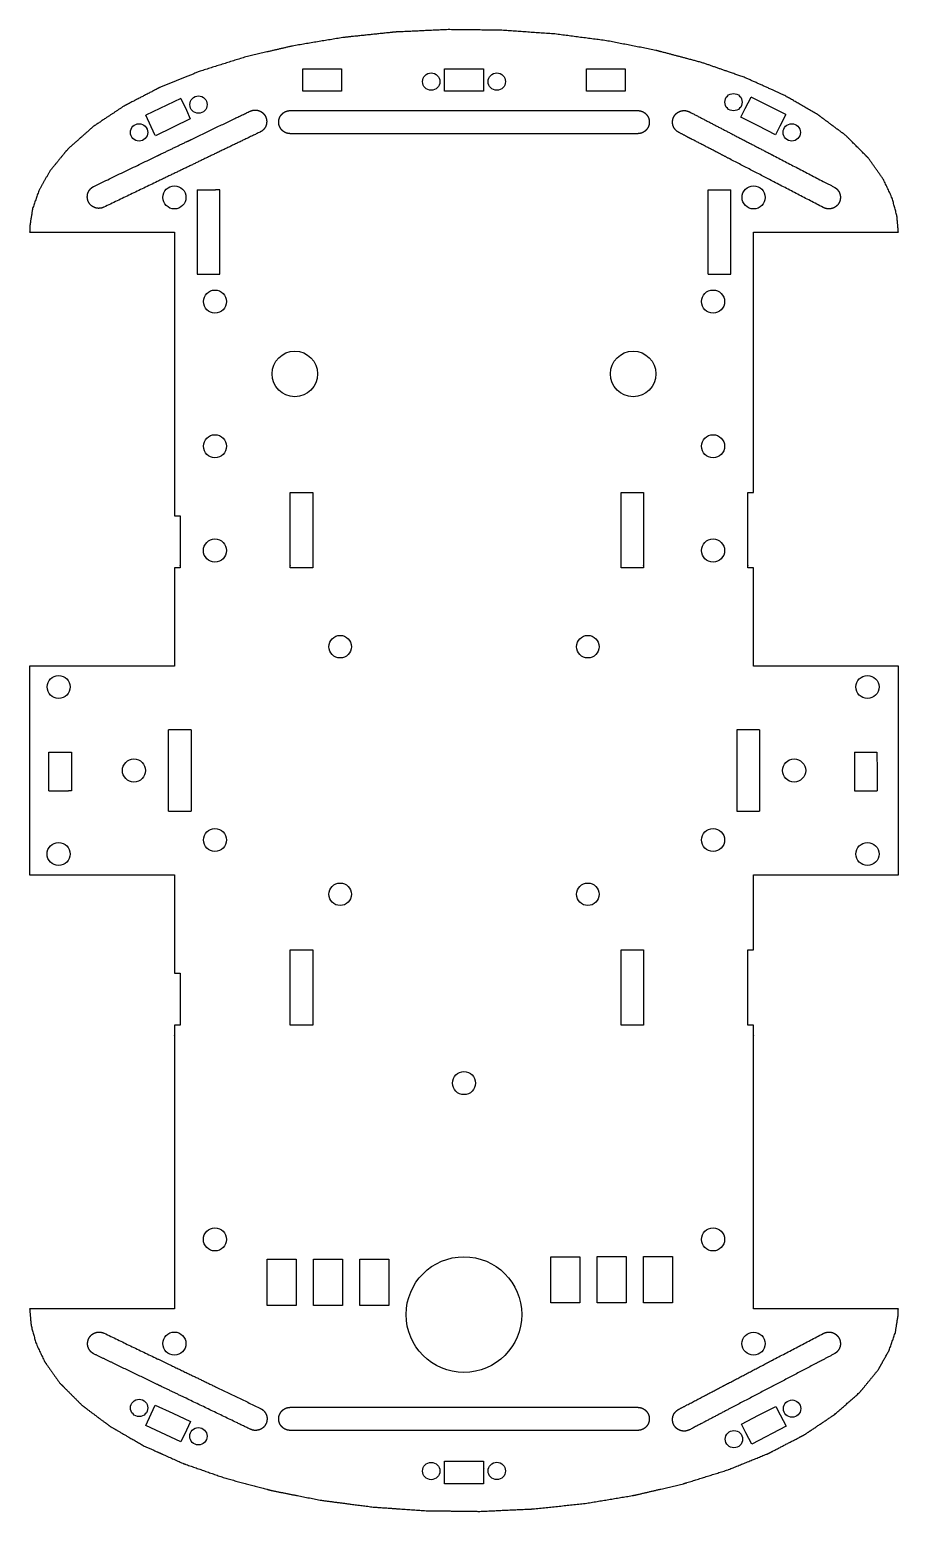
# Model space of a CAD drawing. Header units: millimetres. Extents: x 44 to 661, y -153 to 247.
# Drawn here: x 507.1 to 661.4, y -16.2 to 247.1 of the extents above; entities that cross this region are included whole.
import ezdxf

# ---------------------------------------------------------------- set-up
doc = ezdxf.new("R2010")
doc.units = ezdxf.units.MM
for name, color, linetype, plot in [('furos', 7, 'Continuous', False), ('parte inferioro', 7, 'Continuous', False), ('parte superior', 7, 'Continuous', False)]:
    doc.layers.add(name, color=color, linetype=linetype, plot=plot)

msp = doc.modelspace()

# ---------------------------------------------------------------- linework, layer by layer
for p, q in [((555.6, 240.15), (562.48, 240.15)), ((562.48, 240.15), (562.48, 239.59)), ((580.79, 240.15), (587.67, 240.15)), ((587.67, 240.15), (587.67, 239.59)), ((605.98, 240.15), (612.86, 240.15)), ((612.86, 240.15), (612.86, 239.59)), ((533.93, 234.87), (527.71, 231.92)), ((641.37, 232), (635.24, 235.13)), ((536.85, 218.62), (540.09, 218.62)), ((540.85, 218.62), (540.09, 218.62)), ((540.85, 203.64), (540.85, 218.62)), ((627.62, 203.64), (627.62, 218.62)), ((627.62, 218.62), (628.38, 218.62)), ((628.38, 218.62), (631.62, 218.62)), ((536.85, 203.64), (540.85, 203.64)), ((627.62, 203.64), (631.62, 203.64)), ((553.37, 164.84), (557.37, 164.84)), ((557.37, 164.84), (557.37, 151.46)), ((612.12, 151.46), (612.12, 164.84)), ((616.12, 151.46), (612.12, 151.46)), ((535.77, 122.66), (531.77, 122.66)), ((636.69, 122.66), (632.69, 122.66)), ((632.69, 122.66), (632.69, 108.26)), ((510.5, 118.73), (513.9, 118.73)), ((510.5, 118.73), (514.5, 118.73)), ((514.5, 118.73), (514.5, 111.85)), ((653.58, 118.73), (653.58, 111.85)), ((653.58, 118.73), (657.58, 118.73)), ((510.5, 111.85), (513.95, 111.85)), ((514.5, 111.85), (513.95, 111.85)), ((653.58, 111.85), (657.62, 111.85)), ((531.77, 108.26), (535.77, 108.26)), ((632.69, 108.26), (636.69, 108.26)), ((553.37, 83.57), (557.37, 83.57)), ((557.37, 83.57), (557.37, 70.2)), ((612.12, 70.2), (612.12, 83.57)), ((616.12, 70.2), (612.12, 70.2)), ((533.95, -3.85), (527.71, -0.94)), ((641.45, -1.08), (635.35, -4.26)), ((587.67, -11.3), (580.79, -11.3))]:
    msp.add_line(p, q)
at = {"layer": 'furos', "color": 1}
for centre, radius in [((578.4, 237.87), 1.54), ((590.06, 237.87), 1.54), ((537.07, 233.78), 1.54), ((632.1, 234.22), 1.54), ((526.51, 228.84), 1.54), ((642.45, 228.85), 1.54), ((532.8, 217.3), 2.05), ((635.67, 217.3), 2.05), ((540, 198.78), 2.05), ((628.47, 198.79), 2.05), ((554.18, 185.93), 4.05), ((614.28, 185.93), 4.05), ((540, 173.07), 2.05), ((628.47, 173.07), 2.05), ((539.99, 154.55), 2.05), ((628.47, 154.55), 2.05), ((512.23, 130.3), 2.05), ((655.9, 130.3), 2.05), ((525.6, 115.46), 2.05), ((642.87, 115.46), 2.05), ((540, 103.11), 2.05), ((628.47, 103.11), 2.05), ((512.22, 100.62), 2.05), ((655.9, 100.62), 2.05), ((584.23, 59.91), 2.05), ((539.99, 32.14), 2.05), ((628.47, 32.14), 2.05), ((532.79, 13.62), 2.05), ((635.66, 13.61), 2.05), ((526.53, 2.2), 1.54), ((642.51, 2.06), 1.54), ((537.05, -2.85), 1.54), ((632.18, -3.36), 1.54), ((578.4, -9.02), 1.54), ((590.06, -9.01), 1.54)]:
    msp.add_circle(centre, radius, dxfattribs=at)
at = {"layer": 'parte inferioro'}
for p, q in [((555.6, 237.87), (555.6, 240.15)), ((580.79, 237.87), (580.79, 240.15)), ((605.98, 237.87), (605.98, 240.15)), ((555.6, 236.15), (555.6, 237.87)), ((562.48, 239.59), (562.48, 237.87)), ((562.48, 237.87), (562.48, 236.2)), ((580.79, 236.15), (580.79, 237.87)), ((587.67, 239.59), (587.67, 237.87)), ((587.67, 237.87), (587.67, 236.2)), ((605.98, 236.15), (605.98, 237.87)), ((612.86, 239.59), (612.86, 237.87)), ((612.86, 237.87), (612.86, 236.2)), ((533.93, 234.87), (534.91, 232.77)), ((559.04, 236.15), (555.6, 236.15)), ((562.48, 236.2), (559.04, 236.15)), ((584.23, 236.15), (580.79, 236.15)), ((587.67, 236.2), (584.23, 236.15)), ((609.42, 236.15), (605.98, 236.15)), ((609.42, 236.15), (605.98, 236.15)), ((612.86, 236.2), (609.42, 236.15)), ((612.86, 236.2), (609.42, 236.15)), ((634.2, 233.1), (635.24, 235.13)), ((528.67, 229.86), (527.71, 231.92)), ((534.91, 232.77), (535.62, 231.25)), ((633.42, 231.56), (634.2, 233.1)), ((641.37, 232), (640.34, 229.97)), ((529.4, 228.3), (528.67, 229.86)), ((535.62, 231.25), (529.42, 228.25)), ((636.49, 230), (633.42, 231.56)), ((639.56, 228.44), (636.49, 230)), ((640.34, 229.97), (639.56, 228.44)), ((510.5, 115.29), (510.5, 118.73)), ((657.58, 118.73), (657.62, 115.29)), ((510.5, 111.85), (510.5, 115.29)), ((657.62, 115.29), (657.62, 111.85)), ((528.67, 1.13), (529.4, 2.69)), ((529.4, 2.69), (532.52, 1.23)), ((527.71, -0.94), (528.67, 1.13)), ((532.52, 1.23), (535.64, -0.22)), ((633.5, -0.72), (636.55, 0.88)), ((636.55, 0.88), (639.6, 2.47)), ((639.6, 2.47), (640.4, 0.94)), ((640.4, 0.94), (641.45, -1.08)), ((534.91, -1.78), (533.95, -3.85)), ((535.64, -0.22), (534.91, -1.78)), ((634.29, -2.24), (633.5, -0.72)), ((635.35, -4.26), (634.29, -2.24)), ((580.79, -9.02), (580.79, -7.3)), ((580.79, -7.3), (584.23, -7.3)), ((584.23, -7.3), (587.67, -7.3)), ((587.67, -7.3), (587.67, -9.02)), ((580.79, -11.3), (580.79, -9.02)), ((587.67, -9.02), (587.67, -11.3))]:
    msp.add_line(p, q, dxfattribs=at)
at = {"layer": 'parte inferioro', "color": 1}
msp.add_line((587.89, -8.63), (587.89, -8.63), dxfattribs=at)
at = {"layer": 'parte inferioro'}
for centre, radius in [((562.23, 137.46), 2), ((606.23, 137.46), 2), ((562.23, 93.46), 2), ((606.23, 93.46), 2), ((584.22, 18.78), 10.27)]:
    msp.add_circle(centre, radius, dxfattribs=at)
at = {"layer": 'parte inferioro', "color": 7, "linetype": 'Continuous'}
for points in [[(562.69, 245.7), (553.74, 244.2)], [(564.17, 245.86), (562.69, 245.7)], [(571.36, 246.61), (564.17, 245.86)], [(571.97, 246.68), (571.36, 246.61)], [(572.9, 246.72), (571.97, 246.68)], [(581.4, 247.11), (572.9, 246.72)], [(581.44, 247.11), (581.4, 247.11)], [(590.95, 247), (581.44, 247.11)], [(595.55, 246.67), (590.95, 247)], [(600.36, 246.34), (595.55, 246.67)], [(609.52, 245.14), (600.36, 246.34)], [(618.3, 243.43), (609.52, 245.14)], [(549.22, 243.14), (545.25, 242.2)], [(553.74, 244.2), (549.22, 243.14)], [(619.21, 243.19), (618.3, 243.43)], [(623.84, 241.96), (619.21, 243.19)], [(537.35, 239.72), (534.87, 238.72)], [(545.25, 242.2), (537.35, 239.72)], [(626.56, 241.23), (623.84, 241.96)], [(631.21, 239.61), (626.56, 241.23)], [(634.17, 238.57), (631.21, 239.61)], [(534.87, 238.72), (530.16, 236.81)], [(639.01, 236.4), (634.17, 238.57)], [(529.72, 236.58), (524.6, 233.93)], [(530.16, 236.81), (529.72, 236.58)], [(641.03, 235.49), (639.01, 236.4)], [(643.75, 233.93), (641.03, 235.49)], [(523.8, 233.51), (520.53, 231.33)], [(524.6, 233.93), (523.8, 233.51)], [(543.55, 231.33), (546.24, 232.62)], [(546.24, 232.62), (546.56, 232.74)], [(546.56, 232.74), (546.89, 232.81)], [(546.89, 232.81), (547.23, 232.82)], [(547.23, 232.82), (547.57, 232.78)], [(547.57, 232.78), (547.89, 232.68)], [(547.89, 232.68), (548.2, 232.53)], [(548.2, 232.53), (548.47, 232.33)], [(548.47, 232.33), (548.71, 232.09)], [(548.71, 232.09), (548.91, 231.81)], [(548.91, 231.81), (549.05, 231.5)], [(551.49, 231.5), (551.65, 231.8)], [(551.65, 231.8), (551.86, 232.07)], [(551.86, 232.07), (552.11, 232.3)], [(552.11, 232.3), (552.39, 232.48)], [(552.39, 232.48), (552.7, 232.62)], [(552.7, 232.62), (553.03, 232.7)], [(553.03, 232.7), (553.37, 232.73)], [(615.09, 232.73), (615.43, 232.7)], [(615.43, 232.7), (615.76, 232.62)], [(615.76, 232.62), (616.07, 232.48)], [(616.07, 232.48), (616.36, 232.3)], [(616.36, 232.3), (616.61, 232.07)], [(616.61, 232.07), (616.81, 231.8)], [(616.81, 231.8), (616.98, 231.5)], [(621.42, 231.47), (621.58, 231.77)], [(621.58, 231.77), (621.78, 232.04)], [(621.78, 232.04), (622.03, 232.28)], [(622.03, 232.28), (622.31, 232.47)], [(622.31, 232.47), (622.62, 232.61)], [(622.62, 232.61), (622.95, 232.7)], [(622.95, 232.7), (623.29, 232.73)], [(623.29, 232.73), (623.63, 232.71)], [(623.63, 232.71), (623.84, 232.66)], [(623.84, 232.66), (623.96, 232.63)], [(623.96, 232.63), (624.27, 232.5)], [(624.27, 232.5), (626.53, 231.33)], [(647.02, 232.05), (643.75, 233.93)], [(647.99, 231.33), (647.02, 232.05)], [(518.36, 229.87), (517.34, 228.97)], [(520.53, 231.33), (518.36, 229.87)], [(535.82, 227.6), (543.55, 231.33)], [(548.32, 229.08), (548.02, 228.91)], [(548.58, 229.3), (548.32, 229.08)], [(548.8, 229.56), (548.58, 229.3)], [(548.98, 229.85), (548.8, 229.56)], [(549.1, 230.17), (548.98, 229.85)], [(549.05, 231.5), (549.1, 231.33)], [(549.1, 231.33), (549.15, 231.18)], [(549.17, 230.5), (549.1, 230.17)], [(549.15, 231.18), (549.19, 230.84)], [(549.19, 230.84), (549.17, 230.5)], [(551.32, 230.84), (551.37, 231.18)], [(551.32, 230.5), (551.32, 230.84)], [(551.37, 230.17), (551.32, 230.5)], [(551.37, 231.18), (551.43, 231.33)], [(551.49, 229.85), (551.37, 230.17)], [(551.43, 231.33), (551.49, 231.5)], [(551.65, 229.55), (551.49, 229.85)], [(551.86, 229.28), (551.65, 229.55)], [(552.11, 229.05), (551.86, 229.28)], [(616.61, 229.28), (616.36, 229.05)], [(616.81, 229.55), (616.61, 229.28)], [(616.98, 229.85), (616.81, 229.55)], [(616.98, 231.5), (617.04, 231.33)], [(617.09, 230.17), (616.98, 229.85)], [(617.04, 231.33), (617.09, 231.18)], [(617.09, 231.18), (617.14, 230.84)], [(617.14, 230.5), (617.09, 230.17)], [(617.14, 230.84), (617.14, 230.5)], [(621.27, 230.81), (621.32, 231.15)], [(621.27, 230.47), (621.27, 230.81)], [(621.34, 230.14), (621.27, 230.47)], [(621.32, 231.15), (621.38, 231.33)], [(621.45, 229.82), (621.34, 230.14)], [(621.38, 231.33), (621.42, 231.47)], [(621.62, 229.52), (621.45, 229.82)], [(621.83, 229.26), (621.62, 229.52)], [(622.08, 229.03), (621.83, 229.26)], [(626.53, 231.33), (631.21, 228.89)], [(648.01, 231.31), (647.99, 231.33)], [(652.06, 228.28), (648.01, 231.31)], [(515.79, 227.6), (513.92, 225.95)], [(517.34, 228.97), (515.79, 227.6)], [(530.44, 225.02), (534.87, 227.15)], [(534.87, 227.15), (535.82, 227.6)], [(545.31, 227.6), (539.93, 225.02)], [(548.02, 228.91), (545.31, 227.6)], [(552.39, 228.86), (552.11, 229.05)], [(552.7, 228.73), (552.39, 228.86)], [(553.03, 228.64), (552.7, 228.73)], [(553.37, 228.62), (553.03, 228.64)], [(615.43, 228.64), (615.09, 228.62)], [(615.76, 228.73), (615.43, 228.64)], [(616.07, 228.86), (615.76, 228.73)], [(616.36, 229.05), (616.07, 228.86)], [(622.37, 228.85), (622.08, 229.03)], [(623.84, 228.09), (622.37, 228.85)], [(624.77, 227.6), (623.84, 228.09)], [(629.74, 225.02), (624.77, 227.6)], [(631.21, 228.89), (633.68, 227.6)], [(633.68, 227.6), (638.66, 225.02)], [(652.74, 227.6), (652.06, 228.28)], [(655.32, 225.02), (652.74, 227.6)], [(513.15, 225.02), (510.65, 221.96)], [(513.92, 225.95), (513.15, 225.02)], [(518.48, 219.26), (529.72, 224.67)], [(529.72, 224.67), (530.44, 225.02)], [(539.93, 225.02), (534.87, 222.58)], [(631.21, 224.25), (629.74, 225.02)], [(639.01, 220.2), (631.21, 224.25)], [(638.66, 225.02), (639.01, 224.84)], [(639.01, 224.84), (648.01, 220.15)], [(656.07, 224.26), (655.32, 225.02)], [(658.73, 220.49), (656.07, 224.26)], [(510.65, 221.96), (508.7, 218.47)], [(534.87, 222.58), (529.72, 220.1)], [(517.53, 218.32), (517.71, 218.61)], [(517.71, 218.61), (517.93, 218.87)], [(517.93, 218.87), (518.19, 219.09)], [(518.19, 219.09), (518.48, 219.26)], [(529.72, 220.1), (520.26, 215.55)], [(648.01, 215.52), (639.01, 220.2)], [(648.01, 220.15), (649.99, 219.13)], [(649.99, 219.13), (650.28, 218.94)], [(650.28, 218.94), (650.53, 218.72)], [(650.53, 218.72), (650.74, 218.45)], [(660.29, 217.16), (658.73, 220.49)], [(508.7, 218.47), (507.6, 215.31)], [(517.32, 217.33), (517.33, 217.67)], [(517.34, 217.13), (517.32, 217.33)], [(517.33, 217.67), (517.34, 217.71)], [(517.34, 217.71), (517.4, 218)], [(517.36, 216.99), (517.34, 217.13)], [(517.45, 216.67), (517.36, 216.99)], [(517.4, 218), (517.53, 218.32)], [(517.6, 216.36), (517.45, 216.67)], [(517.79, 216.08), (517.6, 216.36)], [(518.03, 215.84), (517.79, 216.08)], [(650.58, 215.93), (650.33, 215.7)], [(650.78, 216.2), (650.58, 215.93)], [(650.74, 218.45), (650.91, 218.16)], [(650.94, 216.51), (650.78, 216.2)], [(650.91, 218.16), (651.02, 217.84)], [(651.04, 216.83), (650.94, 216.51)], [(651.02, 217.84), (651.09, 217.5)], [(651.09, 217.16), (651.04, 216.83)], [(651.09, 217.5), (651.09, 217.16)], [(661.12, 214.08), (660.29, 217.16)], [(507.6, 215.31), (507.18, 212.67)], [(518.31, 215.64), (518.03, 215.84)], [(518.61, 215.49), (518.31, 215.64)], [(518.94, 215.39), (518.61, 215.49)], [(519.27, 215.35), (518.94, 215.39)], [(519.61, 215.36), (519.27, 215.35)], [(519.95, 215.43), (519.61, 215.36)], [(520.26, 215.55), (519.95, 215.43)], [(648.09, 215.47), (648.01, 215.52)], [(648.4, 215.34), (648.09, 215.47)], [(648.73, 215.27), (648.4, 215.34)], [(649.07, 215.24), (648.73, 215.27)], [(649.41, 215.28), (649.07, 215.24)], [(649.74, 215.37), (649.41, 215.28)], [(650.05, 215.51), (649.74, 215.37)], [(650.33, 215.7), (650.05, 215.51)], [(661.25, 212.67), (661.12, 214.08)], [(507.12, 212.32), (507.08, 211.13)], [(507.18, 212.67), (507.12, 212.32)], [(661.38, 211.13), (661.25, 212.67)], [(553.37, 164.84), (557.37, 164.84)], [(612.12, 164.84), (616.12, 164.84)], [(634.64, 164.84), (635.67, 164.84)], [(532.8, 160.72), (533.82, 160.72)], [(533.82, 151.46), (532.8, 151.46)], [(557.37, 151.46), (553.37, 151.46)], [(616.12, 151.46), (612.12, 151.46)], [(635.67, 151.46), (634.64, 151.46)], [(553.37, 70.2), (553.37, 83.57)], [(553.37, 83.57), (557.37, 83.57)], [(612.12, 83.57), (616.12, 83.57)], [(616.12, 83.57), (616.12, 70.2)], [(634.64, 70.2), (634.64, 83.57)], [(634.64, 83.57), (635.67, 83.57)], [(532.8, 79.45), (533.82, 79.45)], [(533.82, 79.45), (533.82, 70.2)], [(533.82, 70.2), (532.8, 70.2)], [(557.37, 70.2), (553.37, 70.2)], [(616.12, 70.2), (612.12, 70.2)], [(635.67, 70.2), (634.64, 70.2)], [(599.66, 20.84), (599.66, 29.05)], [(599.66, 29.05), (604.8, 29.05)], [(604.8, 29.05), (604.8, 20.84)], [(607.89, 29.09), (613.03, 29.09)], [(607.89, 20.86), (607.89, 29.09)], [(613.03, 29.09), (613.03, 20.86)], [(616.12, 20.86), (616.12, 29.09)], [(621.26, 29.09), (621.26, 20.86)], [(549.25, 20.4), (549.25, 28.63)], [(549.25, 28.63), (554.4, 28.63)], [(554.4, 28.63), (554.4, 20.4)], [(557.48, 20.4), (557.48, 28.63)], [(557.48, 28.63), (562.63, 28.63)], [(562.63, 28.63), (562.63, 20.4)], [(565.71, 20.4), (565.71, 28.63)], [(565.71, 28.63), (570.86, 28.63)], [(570.86, 28.63), (570.86, 20.4)], [(507.08, 19.79), (507.23, 18.04)], [(554.4, 20.4), (549.25, 20.4)], [(562.63, 20.4), (557.48, 20.4)], [(570.86, 20.4), (565.71, 20.4)], [(604.8, 20.84), (599.66, 20.84)], [(613.03, 20.86), (607.89, 20.86)], [(661.25, 18.04), (661.34, 18.6)], [(661.34, 18.6), (661.38, 19.79)], [(507.23, 18.04), (507.34, 16.84)], [(507.34, 16.84), (508.17, 13.76)], [(660.86, 15.61), (661.25, 18.04)], [(508.17, 13.76), (509.73, 10.42)], [(517.37, 13.69), (517.41, 14.03)], [(517.38, 13.35), (517.37, 13.69)], [(517.45, 13.02), (517.38, 13.35)], [(517.41, 14.03), (517.5, 14.35)], [(517.5, 14.35), (517.65, 14.66)], [(517.65, 14.66), (517.84, 14.94)], [(517.84, 14.94), (518.08, 15.18)], [(518.08, 15.18), (518.36, 15.38)], [(518.36, 15.38), (518.66, 15.53)], [(518.66, 15.53), (518.99, 15.63)], [(518.99, 15.63), (519.33, 15.67)], [(519.33, 15.67), (519.66, 15.66)], [(519.66, 15.66), (520, 15.59)], [(520, 15.59), (520.31, 15.47)], [(520.31, 15.47), (529.72, 10.94)], [(639.01, 10.68), (648.01, 15.4)], [(648.01, 15.4), (648.08, 15.44)], [(648.08, 15.44), (648.4, 15.57)], [(648.4, 15.57), (648.73, 15.65)], [(648.73, 15.65), (649.06, 15.67)], [(649.06, 15.67), (649.4, 15.64)], [(649.4, 15.64), (649.73, 15.56)], [(649.73, 15.56), (650.04, 15.41)], [(650.04, 15.41), (650.32, 15.23)], [(650.32, 15.23), (650.57, 14.99)], [(650.57, 14.99), (650.78, 14.72)], [(650.78, 14.72), (650.93, 14.42)], [(650.93, 14.42), (651.04, 14.1)], [(651.09, 13.42), (651.03, 13.09)], [(651.04, 14.1), (651.09, 13.76)], [(651.09, 13.76), (651.09, 13.42)], [(659.76, 12.45), (660.86, 15.61)], [(517.58, 12.7), (517.45, 13.02)], [(517.76, 12.41), (517.58, 12.7)], [(517.98, 12.15), (517.76, 12.41)], [(518.24, 11.94), (517.98, 12.15)], [(518.53, 11.76), (518.24, 11.94)], [(522.16, 10.02), (518.53, 11.76)], [(529.72, 10.94), (531.64, 10.02)], [(637.75, 10.02), (639.01, 10.68)], [(648.01, 10.75), (646.61, 10.02)], [(649.99, 11.8), (648.01, 10.75)], [(650.28, 11.98), (649.99, 11.8)], [(650.53, 12.21), (650.28, 11.98)], [(650.75, 12.47), (650.53, 12.21)], [(650.91, 12.77), (650.75, 12.47)], [(651.03, 13.09), (650.91, 12.77)], [(658.4, 10.02), (659.76, 12.45)], [(509.73, 10.42), (510.02, 10.02)], [(510.02, 10.02), (512.39, 6.66)], [(529.72, 6.38), (522.16, 10.02)], [(531.64, 10.02), (534.87, 8.47)], [(534.87, 8.47), (540.07, 5.96)], [(631.21, 6.58), (637.75, 10.02)], [(646.61, 10.02), (639.01, 6.03)], [(655.35, 5.96), (657.81, 8.96)], [(657.81, 8.96), (658.4, 10.02)], [(512.39, 6.66), (513.09, 5.96)], [(513.09, 5.96), (516.4, 2.64)], [(530.58, 5.96), (529.72, 6.38)], [(534.87, 3.9), (530.58, 5.96)], [(540.07, 5.96), (548.09, 2.1)], [(623.84, 2.71), (630.02, 5.96)], [(630.02, 5.96), (631.21, 6.58)], [(638.87, 5.96), (631.21, 1.94)], [(639.01, 6.03), (638.87, 5.96)], [(654.54, 4.97), (655.35, 5.96)], [(516.4, 2.64), (517.34, 1.93)], [(543.82, -0.41), (534.87, 3.9)], [(622.36, 1.94), (623.84, 2.71)], [(650.1, 1.05), (654.54, 4.97)], [(517.34, 1.93), (520.47, -0.41)], [(548.09, 2.1), (548.38, 1.93)], [(548.38, 1.93), (548.64, 1.71)], [(548.64, 1.71), (548.86, 1.45)], [(548.86, 1.45), (549.04, 1.16)], [(549.04, 1.16), (549.17, 0.84)], [(549.17, 0.84), (549.22, 0.58)], [(549.22, 0.58), (549.24, 0.51)], [(549.25, 0.17), (549.22, -0.09)], [(549.24, 0.51), (549.25, 0.17)], [(551.32, 0.41), (551.37, 0.75)], [(551.32, 0.07), (551.32, 0.41)], [(551.37, -0.26), (551.32, 0.07)], [(551.37, 0.75), (551.49, 1.07)], [(551.49, 1.07), (551.65, 1.37)], [(551.65, 1.37), (551.86, 1.64)], [(551.86, 1.64), (552.11, 1.87)], [(552.11, 1.87), (552.39, 2.05)], [(552.39, 2.05), (552.7, 2.19)], [(552.7, 2.19), (553.03, 2.27)], [(553.03, 2.27), (553.37, 2.3)], [(615.09, 2.3), (615.43, 2.27)], [(615.43, 2.27), (615.76, 2.19)], [(615.76, 2.19), (616.07, 2.05)], [(616.07, 2.05), (616.36, 1.87)], [(616.36, 1.87), (616.61, 1.64)], [(616.61, 1.64), (616.81, 1.37)], [(616.81, 1.37), (616.98, 1.07)], [(616.98, 1.07), (617.09, 0.75)], [(617.09, 0.75), (617.14, 0.41)], [(617.14, 0.07), (617.09, -0.26)], [(617.14, 0.41), (617.14, 0.07)], [(621.27, 0.32), (621.33, 0.65)], [(621.27, -0.02), (621.27, 0.32)], [(621.33, 0.65), (621.45, 0.97)], [(621.45, 0.97), (621.61, 1.27)], [(621.61, 1.27), (621.83, 1.53)], [(621.83, 1.53), (622.08, 1.76)], [(622.08, 1.76), (622.36, 1.94)], [(631.21, 1.94), (626.74, -0.41)], [(648.01, -0.35), (650.1, 1.05)], [(520.47, -0.41), (521.44, -1.13)], [(521.44, -1.13), (522.73, -1.87)], [(522.73, -1.87), (524.72, -3.02)], [(546.3, -1.61), (543.82, -0.41)], [(546.62, -1.73), (546.3, -1.61)], [(546.95, -1.8), (546.62, -1.73)], [(547.29, -1.81), (546.95, -1.8)], [(547.63, -1.77), (547.29, -1.81)], [(547.96, -1.67), (547.63, -1.77)], [(548.26, -1.52), (547.96, -1.67)], [(548.54, -1.32), (548.26, -1.52)], [(548.78, -1.08), (548.54, -1.32)], [(548.97, -0.8), (548.78, -1.08)], [(549.12, -0.49), (548.97, -0.8)], [(549.14, -0.41), (549.12, -0.49)], [(549.21, -0.17), (549.14, -0.41)], [(549.22, -0.09), (549.21, -0.17)], [(551.43, -0.41), (551.37, -0.26)], [(551.49, -0.58), (551.43, -0.41)], [(551.65, -0.88), (551.49, -0.58)], [(551.86, -1.15), (551.65, -0.88)], [(552.11, -1.38), (551.86, -1.15)], [(552.39, -1.56), (552.11, -1.38)], [(552.7, -1.7), (552.39, -1.56)], [(553.03, -1.78), (552.7, -1.7)], [(553.37, -1.81), (553.03, -1.78)], [(615.43, -1.78), (615.09, -1.81)], [(615.76, -1.7), (615.43, -1.78)], [(616.07, -1.56), (615.76, -1.7)], [(616.36, -1.38), (616.07, -1.56)], [(616.61, -1.15), (616.36, -1.38)], [(616.81, -0.88), (616.61, -1.15)], [(616.98, -0.58), (616.81, -0.88)], [(617.03, -0.41), (616.98, -0.58)], [(617.09, -0.26), (617.03, -0.41)], [(621.32, -0.36), (621.27, -0.02)], [(621.34, -0.41), (621.32, -0.36)], [(621.43, -0.68), (621.34, -0.41)], [(621.58, -0.98), (621.43, -0.68)], [(621.79, -1.25), (621.58, -0.98)], [(622.04, -1.49), (621.79, -1.25)], [(622.32, -1.68), (622.04, -1.49)], [(622.63, -1.82), (622.32, -1.68)], [(622.85, -1.87), (622.63, -1.82)], [(622.96, -1.9), (622.85, -1.87)], [(623.29, -1.94), (622.96, -1.9)], [(623.63, -1.91), (623.29, -1.94)], [(623.79, -1.87), (623.63, -1.91)], [(623.84, -1.86), (623.79, -1.87)], [(623.96, -1.83), (623.84, -1.86)], [(624.28, -1.7), (623.96, -1.83)], [(626.74, -0.41), (624.28, -1.7)], [(643.84, -3.02), (644.66, -2.6)], [(644.66, -2.6), (645.74, -1.87)], [(645.74, -1.87), (647.93, -0.41)], [(647.93, -0.41), (648.01, -0.35)], [(524.72, -3.02), (527.43, -4.58)], [(527.43, -4.58), (529.72, -5.6)], [(639.01, -5.53), (643.84, -3.02)], [(529.72, -5.6), (530.66, -6.03)], [(530.66, -6.03), (534.29, -7.65)], [(534.29, -7.65), (534.87, -7.86)], [(534.87, -7.86), (541.9, -10.31)], [(631.21, -8.77), (637.97, -6.03)], [(637.97, -6.03), (638.3, -5.9)], [(638.3, -5.9), (639.01, -5.53)], [(541.9, -10.31), (549.22, -12.26)], [(623.84, -11.09), (631.11, -8.81)], [(631.11, -8.81), (631.21, -8.77)], [(549.22, -12.26), (550.16, -12.51)], [(550.16, -12.51), (554.63, -13.39)], [(614.72, -13.28), (619.21, -12.23)], [(619.21, -12.23), (623.21, -11.28)], [(623.21, -11.28), (623.84, -11.09)], [(554.63, -13.39), (558.94, -14.23)], [(558.94, -14.23), (564.17, -14.91)], [(564.17, -14.91), (568.11, -15.42)], [(568.11, -15.42), (571.36, -15.65)], [(571.36, -15.65), (572.9, -15.76)], [(572.9, -15.76), (577.51, -16.08)], [(595.55, -15.8), (596.49, -15.76)], [(596.49, -15.76), (605.77, -14.78)], [(605.77, -14.78), (614.11, -13.39)], [(614.11, -13.39), (614.72, -13.28)], [(577.51, -16.08), (581.4, -16.12)], [(581.4, -16.12), (587.02, -16.19)], [(587.02, -16.19), (595.55, -15.8)]]:
    msp.add_open_spline(points, degree=1, dxfattribs=at)
for points, knots in [([(553.37, 232.73), (564.17, 232.73), (571.36, 232.73), (572.9, 232.73), (581.4, 232.73), (595.55, 232.73), (615.09, 232.73)], [0.0473476, 0.0473476, 0.1265618, 0.1792733, 0.1905895, 0.2529272, 0.3566601, 0.5, 0.5]), ([(615.09, 228.62), (595.55, 228.62), (581.4, 228.62), (572.9, 228.62), (571.36, 228.62), (564.17, 228.62), (553.37, 228.62)], [0.5473476, 0.5473476, 0.6906875, 0.7944204, 0.8567581, 0.8680743, 0.9207858, 1, 1]), ([(507.08, 211.13), (517.34, 211.13), (529.72, 211.13), (532.8, 211.13)], [0.32602685, 0.32602685, 0.33667417, 0.34951682, 0.35270984, 0.35270984]), ([(532.8, 211.13), (532.8, 201.86), (532.8, 193.64), (532.8, 182.84), (532.8, 169.98), (532.8, 160.72)], [0.35270984, 0.35270984, 0.36232127, 0.3708543, 0.38206115, 0.39540265, 0.40500853, 0.40500853]), ([(635.67, 164.84), (635.67, 169.98), (635.67, 182.84), (635.67, 193.64), (635.67, 201.86), (635.67, 211.13)], [0.06083722, 0.06083722, 0.06617383, 0.07951533, 0.09072218, 0.09925521, 0.10886664, 0.10886664]), ([(635.67, 211.13), (639.01, 211.13), (648.01, 211.13), (661.38, 211.13)], [0.10886664, 0.10886664, 0.11233356, 0.12167448, 0.13554963, 0.13554963]), ([(553.37, 151.46), (553.37, 151.98), (553.37, 160.72), (553.37, 164.84)], [0.138889, 0.138889, 0.152778, 0.3888892, 0.5, 0.5]), ([(616.12, 164.84), (616.12, 160.72), (616.12, 151.98), (616.12, 151.46)], [0, 0, 0.1111108, 0.3472218, 0.3611108, 0.3611108]), ([(634.64, 151.46), (634.64, 151.98), (634.64, 160.72), (634.64, 164.84)], [0.04589476, 0.04589476, 0.04642842, 0.05550064, 0.0597699, 0.0597699]), ([(533.82, 160.72), (533.82, 151.98), (533.82, 151.46)], [0.406075851, 0.406075851, 0.415148067, 0.41568173, 0.41568173]), ([(532.8, 151.46), (532.8, 149.92), (532.8, 146.32), (532.8, 133.98)], [0.41674905, 0.41674905, 0.41835004, 0.42208567, 0.43489349, 0.43489349]), ([(635.67, 133.98), (635.67, 146.32), (635.67, 149.92), (635.67, 151.46)], [0.026683, 0.026683, 0.03949083, 0.04322645, 0.04482744, 0.04482744]), ([(532.8, 133.98), (529.72, 133.98), (517.34, 133.98), (507.08, 133.98)], [0.43489349, 0.43489349, 0.43808652, 0.45092916, 0.46157649, 0.46157649]), ([(507.08, 133.98), (507.08, 124.72), (507.08, 119.06), (507.08, 111.86), (507.08, 107.23), (507.08, 105.69), (507.08, 96.94)], [0.46157649, 0.46157649, 0.47117821, 0.47705263, 0.48452387, 0.48932681, 0.49092779, 0.5, 0.5]), ([(661.38, 133.98), (648.01, 133.98), (639.01, 133.98), (635.67, 133.98)], [0, 0, 0.01387516, 0.02321608, 0.026683, 0.026683]), ([(661.38, 96.94), (661.38, 105.69), (661.38, 107.23), (661.38, 111.86), (661.38, 119.06), (661.38, 124.72), (661.38, 133.98)], [0.96157649, 0.96157649, 0.97064871, 0.97224969, 0.97705263, 0.98452386, 0.99039829, 1, 1]), ([(531.77, 108.26), (531.77, 111.86), (531.77, 119.06), (531.77, 122.66)], [0.5, 0.5, 0.5921052, 0.7763158, 0.8684209, 0.8684209]), ([(535.77, 122.66), (535.77, 119.06), (535.77, 111.86), (535.77, 108.26)], [0.6315788, 0.6315788, 0.723684, 0.9078947, 1, 1]), ([(636.69, 122.66), (636.69, 119.06), (636.69, 111.86), (636.69, 108.26)], [0.6315788, 0.6315788, 0.723684, 0.9078947, 1, 1]), ([(507.08, 96.94), (517.34, 96.94), (529.72, 96.94), (532.8, 96.94)], [0.5, 0.5, 0.51064733, 0.52348998, 0.526683, 0.526683]), ([(532.8, 96.94), (532.8, 92.31), (532.8, 79.45)], [0.526683, 0.526683, 0.53148594, 0.54482743, 0.54482743]), ([(635.67, 83.57), (635.67, 92.31), (635.67, 96.94)], [0.92101833, 0.92101833, 0.93009056, 0.9348935, 0.9348935]), ([(635.67, 96.94), (639.01, 96.94), (648.01, 96.94), (661.38, 96.94)], [0.9348935, 0.9348935, 0.93836041, 0.94770133, 0.96157649, 0.96157649]), ([(532.8, 70.2), (532.8, 68.14), (532.8, 51.17), (532.8, 39.34), (532.8, 29.59), (532.8, 19.79)], [0.55656796, 0.55656796, 0.55870261, 0.57631337, 0.58858756, 0.59870307, 0.60886664, 0.60886664]), ([(635.67, 19.79), (635.67, 29.59), (635.67, 39.34), (635.67, 51.17), (635.67, 68.14), (635.67, 70.2)], [0.85270987, 0.85270987, 0.86287344, 0.87298895, 0.88526313, 0.9028739, 0.90500855, 0.90500855]), ([(616.12, 29.09), (619.21, 29.09), (621.26, 29.09)], [0.3076925, 0.3076925, 0.4230768, 0.5, 0.5]), ([(532.8, 19.79), (529.72, 19.79), (517.34, 19.79), (507.08, 19.79)], [0.60886664, 0.60886664, 0.61205966, 0.62490231, 0.63554964, 0.63554964]), ([(621.26, 20.86), (619.21, 20.86), (616.12, 20.86)], [0.8076925, 0.8076925, 0.8846157, 1, 1]), ([(661.38, 19.79), (648.01, 19.79), (639.01, 19.79), (635.67, 19.79)], [0.82602687, 0.82602687, 0.83990203, 0.84924295, 0.85270987, 0.85270987]), ([(553.37, 2.3), (564.17, 2.3), (571.36, 2.3), (572.9, 2.3), (581.4, 2.3), (595.55, 2.3), (615.09, 2.3)], [0.0473476, 0.0473476, 0.1265618, 0.1792733, 0.1905896, 0.2529272, 0.3566601, 0.5, 0.5]), ([(615.09, -1.81), (595.55, -1.81), (581.4, -1.81), (572.9, -1.81), (571.36, -1.81), (564.17, -1.81), (553.37, -1.81)], [0.5473476, 0.5473476, 0.6906875, 0.7944204, 0.8567581, 0.8680743, 0.9207858, 1, 1])]:
    msp.add_open_spline(points, degree=1, knots=knots, dxfattribs=at)
at = {"layer": 'parte superior'}
for p, q in [((536.85, 218.62), (536.85, 203.64)), ((631.62, 203.64), (631.62, 218.62))]:
    msp.add_line(p, q, dxfattribs=at)

doc.saveas('drawing.dxf')
